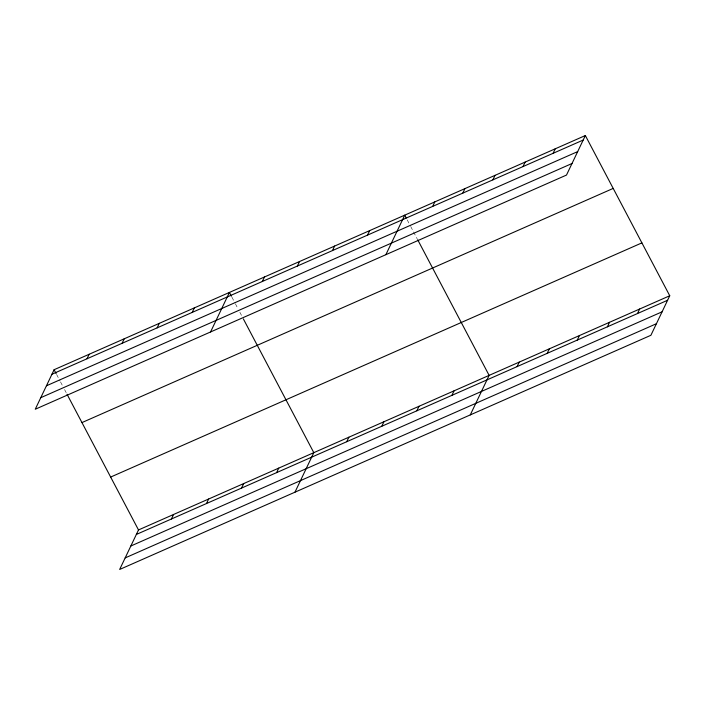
<?xml version="1.0" encoding="UTF-8"?>
<svg xmlns="http://www.w3.org/2000/svg" width="705" height="705" viewBox="0 0 705 705"><rect width="100%" height="100%" fill="white"/><g stroke="black" fill="none" stroke-linecap="round" stroke-linejoin="round"><path stroke-width="0.53" stroke-dasharray="3.52 2.64" d="M407.208 219.881L410.195 225.547M410.689 226.49L417.157 238.757M231.901 297.157L234.888 302.824M235.382 303.767L237.867 308.49M239.859 312.262L241.85 316.043M56.594 374.434L60.075 381.044M60.568 381.995L62.56 385.767M64.552 389.548L66.534 393.32"/><path stroke-width="1.06" d="M585.344 135.536L54.1 369.72L35.25 409.244L566.494 175.06L585.344 135.536L669.75 295.756L650.9 335.28L119.656 569.464L138.506 529.94L669.75 295.756M87.015 358.774L89.165 354.262M122.071 343.317L124.23 338.805M157.136 327.869L159.286 323.348M192.201 312.412L194.351 307.891M210.557 331.967L229.416 292.434L231.407 296.215M262.322 281.498L264.472 276.977M171.412 518.995L173.571 514.483M297.387 266.041L299.537 261.529M206.477 503.537L208.627 499.025M332.443 250.583L334.602 246.071M241.542 488.089L243.692 483.568M367.508 235.126L369.658 230.614M276.598 472.632L278.757 468.111M385.873 254.681L404.723 215.157L406.212 217.986M294.963 492.187L313.813 452.654L243.34 318.871M432.676 206.406L434.826 201.886M462.78 193.135L464.93 188.614M346.728 441.718L348.878 437.197M492.883 179.863L495.033 175.342M381.784 426.261L383.943 421.749M522.987 166.591L525.137 162.079M416.849 410.803L418.999 406.291M553.09 153.32L555.24 148.808M451.914 395.346L454.064 390.834M470.27 414.901L489.129 375.377L417.66 239.709M517.073 366.626L519.233 362.106M547.177 353.355L549.336 348.834M577.28 340.083L579.439 335.562M607.393 326.812L609.543 322.3M637.496 313.54L639.647 309.028M51.95 374.232L583.194 140.048M46.442 385.785L577.686 151.601M40.758 397.69L572.002 163.507M81.956 422.586L613.2 188.411M110.65 477.065L641.894 242.881M136.356 534.452L667.6 300.268M130.839 546.005L662.083 311.821M125.164 557.911L656.408 323.727M54.1 369.72L56.092 373.491M67.037 394.262L138.506 529.94"/></g></svg>
